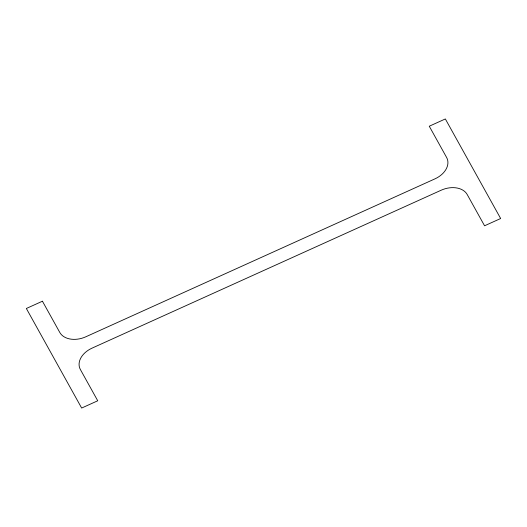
<?xml version="1.0" encoding="UTF-8"?>
<svg xmlns="http://www.w3.org/2000/svg" width="527" height="527" viewBox="0 0 527 527"><rect width="100%" height="100%" fill="white"/><g stroke="black" fill="none" stroke-linecap="round" stroke-linejoin="round"><path stroke-width="0.79" d="M42.437 301.213L26.35 308.486L81.652 408.05L97.732 400.777L80.387 369.539A20.737 14.637 -19.6 0 1 92.06 348.136L441.231 190.188A20.737 14.637 -19.6 0 1 467.218 194.555L484.563 225.787L500.65 218.514L445.348 118.95L429.268 126.223L446.613 157.461A20.737 14.637 -19.6 0 1 434.94 178.864L85.769 336.812A20.737 14.637 -19.6 0 1 59.782 332.445L42.437 301.213"/></g></svg>
